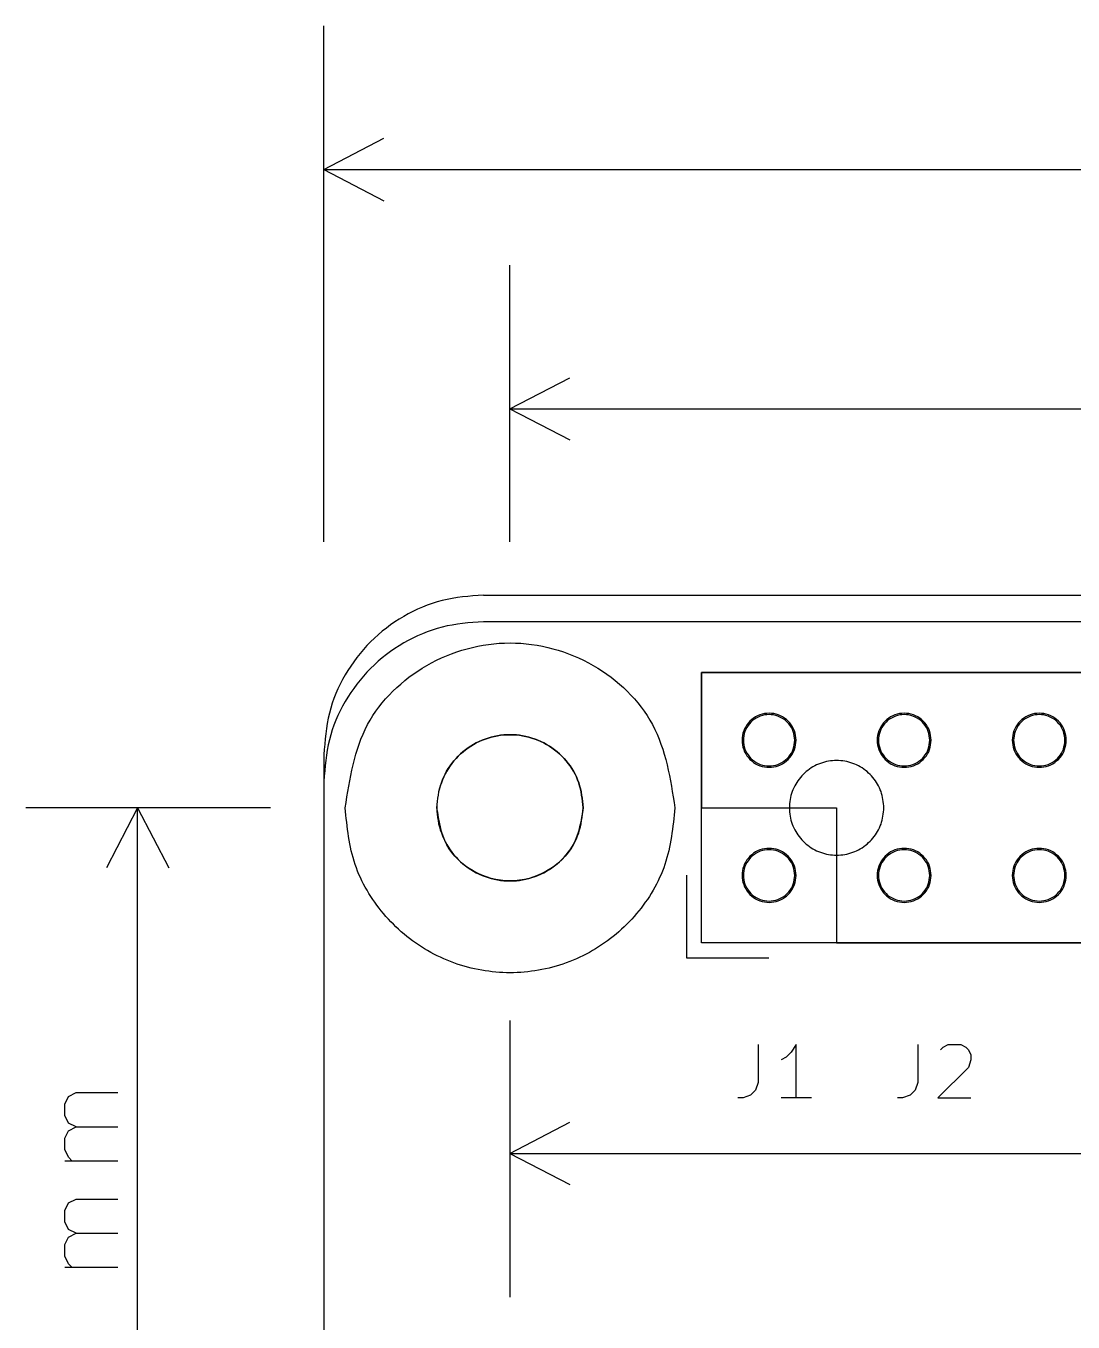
# Model space of a CAD drawing. Extents: x 1609 to 25880, y -15559 to -1657.
# Drawn here: x 1609 to 7422, y -8853 to -1657 of the extents above; entities that cross this region are included whole.
import ezdxf

# ---------------------------------------------------------------- set-up
doc = ezdxf.new("R2010")
doc.units = 0
doc.layers.get('0').update_dxf_attribs({"linetype": 'CONTINUOUS'})

msp = doc.modelspace()

# ---------------------------------------------------------------- linework, layer by layer
at = {"color": 7}
for points in [[(3262.5, -4521.732), (3262.5, -1657.482)], [(3262.5, -2454.732), (3594.75, -2281.482)], [(3262.5, -2454.732), (22455, -2454.732)], [(3262.5, -2454.732), (3594.75, -2627.982)], [(4296, -4521.732), (4296, -2986.482)], [(4296, -3783.732), (4628.25, -3610.482)], [(4296, -3783.732), (21421.5, -3783.732)], [(4296, -3783.732), (4628.25, -3956.232)], [(4148.25, -4817.232), (21569.25, -4817.232)], [(4148.25, -4964.232), (21569.25, -4964.232)], [(20358.75, -5247.732), (5358.75, -5247.732)], [(5358.75, -5247.732), (5358.75, -5997.732)], [(3262.5, -5702.982), (3262.5, -12936.732)], [(2967, -5997.732), (1608.75, -5997.732)], [(2229, -5997.732), (2055.75, -6330.732)], [(2229, -12788.982), (2229, -5997.732)], [(2229, -5997.732), (2402.25, -6330.732)], [(5358.75, -5997.732), (6108.75, -5997.732), (6108.75, -6747.732)], [(5276.25, -6372.732), (5276.25, -6830.982)], [(6108.75, -6747.732), (20358.75, -6747.732)], [(5276.25, -6830.982), (5733.75, -6830.982)], [(4296, -7178.982), (4296, -8714.232)], [(5673.75, -7312.482), (5673.75, -7523.232), (5659.5, -7565.982), (5631.75, -7593.732), (5589.75, -7607.982), (5561.25, -7607.982)], [(5884.5, -7607.982), (5884.5, -7312.482), (5856.75, -7354.482), (5828.25, -7382.982), (5800.5, -7397.232)], [(6559.5, -7312.482), (6559.5, -7523.232), (6545.25, -7565.982), (6517.5, -7593.732), (6475.5, -7607.982), (6447, -7607.982)], [(6686.25, -7340.982), (6700.5, -7326.732), (6728.25, -7312.482), (6798.75, -7312.482), (6826.5, -7326.732), (6840.75, -7340.982), (6855, -7368.732), (6855, -7397.232), (6840.75, -7439.232), (6672, -7607.982), (6855, -7607.982)], [(1887, -7769.982), (1845, -7748.232), (1824, -7706.232), (1824, -7643.232), (1845, -7601.232), (1887, -7579.482), (2119.5, -7579.482)], [(5969.25, -7607.982), (5800.5, -7607.982)], [(1866, -7959.732), (1845, -7937.982), (1824, -7895.982), (1824, -7832.982), (1845, -7790.982), (1887, -7769.982), (2119.5, -7769.982)], [(4296, -7916.982), (4628.25, -7743.732)], [(2119.5, -7959.732), (1824, -7959.732)], [(4296, -7916.982), (12858.75, -7916.982)], [(4296, -7916.982), (4628.25, -8090.232)], [(1887, -8360.232), (1845, -8339.232), (1824, -8297.232), (1824, -8233.482), (1845, -8191.482), (1887, -8170.482), (2119.5, -8170.482)], [(1866, -8549.982), (1845, -8528.982), (1824, -8486.982), (1824, -8423.232), (1845, -8381.232), (1887, -8360.232), (2119.5, -8360.232)], [(2119.5, -8549.982), (1824, -8549.982)]]:
    msp.add_lwpolyline(points, dxfattribs=at)
for points in [[(20358.75, -5247.732), (20358.75, -6747.732), (5358.75, -6747.732), (5358.75, -5247.732)], [(5733.75, -5622.732)], [(5733.75, -5622.732)], [(5876.7525, -5623.347)], [(5876.7525, -5623.347)], [(5884.2525, -5623.347)], [(5884.2525, -5623.347)], [(6483.75, -5622.732)], [(6483.75, -5622.732)], [(6626.7525, -5623.347)], [(6626.7525, -5623.347)], [(6634.2525, -5623.347)], [(6634.2525, -5623.347)], [(7233.75, -5622.732)], [(7233.75, -5622.732)], [(7376.7525, -5623.347)], [(7376.7525, -5623.347)], [(7384.2525, -5623.347)], [(7384.2525, -5623.347)], [(4702.266, -5998.347)], [(4702.266, -5998.347)], [(4702.26675, -5998.347)], [(5211.615, -5998.347)], [(6371.7525, -5998.347)], [(6371.7525, -5998.347)], [(5876.7525, -6373.347)], [(5876.7525, -6373.347)], [(5884.2525, -6373.347)], [(5884.2525, -6373.347)], [(6483.75, -6372.732)], [(6483.75, -6372.732)], [(6626.7525, -6373.347)], [(6626.7525, -6373.347)], [(6634.2525, -6373.347)], [(6634.2525, -6373.347)], [(7233.75, -6372.732)], [(7233.75, -6372.732)], [(7376.7525, -6373.347)], [(7376.7525, -6373.347)], [(7384.2525, -6373.347)], [(7384.2525, -6373.347)]]:
    msp.add_lwpolyline(points, close=True, dxfattribs=at)
for points, knots in [([(4148.625, -4817.247), (4071.103114, -4823.151535), (3916.70087, -4834.911741), (3700.6985, -4927.85626), (3514.814162, -5069.263295), (3373.405552, -5255.146436), (3280.459205, -5471.14802), (3268.697691, -5625.550164), (3262.7925, -5703.072)], [0, 0, 0, 0, 231.887983, 461.85699, 693.744973, 925.632956, 1155.601964, 1387.489947, 1387.489947, 1387.489947, 1387.489947]), ([(4148.625, -4964.8845), (4071.103114, -4970.789035), (3916.70087, -4982.549241), (3700.6985, -5075.49376), (3514.814162, -5216.900795), (3373.405552, -5402.783936), (3280.459205, -5618.78552), (3268.697691, -5773.187664), (3262.7925, -5850.7095)], [0, 0, 0, 0, 231.887983, 461.85699, 693.744973, 925.632956, 1155.601964, 1387.489947, 1387.489947, 1387.489947, 1387.489947]), ([(3380.91, -5998.347), (3406.086925, -5836.985461), (3455.694036, -5519.048317), (3819.839522, -5169.025495), (4296.2625, -5039.331516), (4772.685478, -5169.025495), (5136.830964, -5519.048317), (5186.438075, -5836.985461), (5211.615, -5998.347)], [0, 0, 0, 0, 478.600408, 943.005673, 1421.60608, 1900.206488, 2364.611753, 2843.21216, 2843.21216, 2843.21216, 2843.21216]), ([(5884.2525, -5623.347), (5882.460306, -5640.884196), (5878.901568, -5675.707602), (5851.291566, -5721.72727), (5810.86585, -5755.941686), (5760.806214, -5774.087872), (5707.687296, -5774.087872), (5657.697772, -5755.941686), (5616.992114, -5721.72727), (5590.422254, -5675.707602), (5581.145389, -5623.347), (5590.422254, -5570.986398), (5616.992114, -5524.96673), (5657.697772, -5490.752314), (5707.687296, -5472.606128), (5760.806214, -5472.606128), (5810.86585, -5490.752314), (5851.291566, -5524.96673), (5878.901568, -5570.986398), (5882.460306, -5605.809804), (5884.2525, -5623.347)], [0, 0, 0, 0, 52.344617, 103.940101, 156.284718, 208.629336, 260.224819, 312.569437, 364.914054, 416.509538, 468.854155, 521.198772, 572.794256, 625.138873, 677.483491, 729.078974, 781.423592, 833.768209, 885.363693, 937.70831, 937.70831, 937.70831, 937.70831]), ([(5884.2525, -5623.347), (5882.460306, -5640.884196), (5878.901568, -5675.707602), (5851.291566, -5721.72727), (5810.86585, -5755.941686), (5760.806214, -5774.087872), (5707.687296, -5774.087872), (5657.697772, -5755.941686), (5616.992114, -5721.72727), (5590.422254, -5675.707602), (5581.145389, -5623.347), (5590.422254, -5570.986398), (5616.992114, -5524.96673), (5657.697772, -5490.752314), (5707.687296, -5472.606128), (5760.806214, -5472.606128), (5810.86585, -5490.752314), (5851.291566, -5524.96673), (5878.901568, -5570.986398), (5882.460306, -5605.809804), (5884.2525, -5623.347)], [0, 0, 0, 0, 52.344617, 103.940101, 156.284718, 208.629336, 260.224819, 312.569437, 364.914054, 416.509538, 468.854155, 521.198772, 572.794256, 625.138873, 677.483491, 729.078974, 781.423592, 833.768209, 885.363693, 937.70831, 937.70831, 937.70831, 937.70831]), ([(5876.7525, -5623.347), (5875.049916, -5640.007336), (5871.669115, -5673.089572), (5845.439613, -5716.808256), (5807.035182, -5749.311951), (5759.478529, -5766.550828), (5709.015556, -5766.550828), (5661.525509, -5749.311951), (5622.855133, -5716.808256), (5597.613766, -5673.089572), (5588.800745, -5623.347), (5597.613766, -5573.604428), (5622.855133, -5529.885744), (5661.525509, -5497.382049), (5709.015556, -5480.143172), (5759.478529, -5480.143172), (5807.035182, -5497.382049), (5845.439613, -5529.885744), (5871.669115, -5573.604428), (5875.049916, -5606.686664), (5876.7525, -5623.347)], [0, 0, 0, 0, 49.727386, 98.743096, 148.470482, 198.197869, 247.213578, 296.940965, 346.668351, 395.684061, 445.411447, 495.138834, 544.154543, 593.88193, 643.609316, 692.625026, 742.352412, 792.079798, 841.095508, 890.822894, 890.822894, 890.822894, 890.822894]), ([(5876.7525, -5623.347), (5875.049916, -5640.007336), (5871.669115, -5673.089572), (5845.439613, -5716.808256), (5807.035182, -5749.311951), (5759.478529, -5766.550828), (5709.015556, -5766.550828), (5661.525509, -5749.311951), (5622.855133, -5716.808256), (5597.613766, -5673.089572), (5588.800745, -5623.347), (5597.613766, -5573.604428), (5622.855133, -5529.885744), (5661.525509, -5497.382049), (5709.015556, -5480.143172), (5759.478529, -5480.143172), (5807.035182, -5497.382049), (5845.439613, -5529.885744), (5871.669115, -5573.604428), (5875.049916, -5606.686664), (5876.7525, -5623.347)], [0, 0, 0, 0, 49.727386, 98.743096, 148.470482, 198.197869, 247.213578, 296.940965, 346.668351, 395.684061, 445.411447, 495.138834, 544.154543, 593.88193, 643.609316, 692.625026, 742.352412, 792.079798, 841.095508, 890.822894, 890.822894, 890.822894, 890.822894]), ([(6634.2525, -5623.347), (6632.460306, -5640.884196), (6628.901568, -5675.707602), (6601.291566, -5721.72727), (6560.86585, -5755.941686), (6510.806214, -5774.087872), (6457.687296, -5774.087872), (6407.697772, -5755.941686), (6366.992114, -5721.72727), (6340.422254, -5675.707602), (6331.145389, -5623.347), (6340.422254, -5570.986398), (6366.992114, -5524.96673), (6407.697772, -5490.752314), (6457.687296, -5472.606128), (6510.806214, -5472.606128), (6560.86585, -5490.752314), (6601.291566, -5524.96673), (6628.901568, -5570.986398), (6632.460306, -5605.809804), (6634.2525, -5623.347)], [0, 0, 0, 0, 52.344617, 103.940101, 156.284718, 208.629336, 260.224819, 312.569437, 364.914054, 416.509538, 468.854155, 521.198772, 572.794256, 625.138873, 677.483491, 729.078974, 781.423592, 833.768209, 885.363693, 937.70831, 937.70831, 937.70831, 937.70831]), ([(6634.2525, -5623.347), (6632.460306, -5640.884196), (6628.901568, -5675.707602), (6601.291566, -5721.72727), (6560.86585, -5755.941686), (6510.806214, -5774.087872), (6457.687296, -5774.087872), (6407.697772, -5755.941686), (6366.992114, -5721.72727), (6340.422254, -5675.707602), (6331.145389, -5623.347), (6340.422254, -5570.986398), (6366.992114, -5524.96673), (6407.697772, -5490.752314), (6457.687296, -5472.606128), (6510.806214, -5472.606128), (6560.86585, -5490.752314), (6601.291566, -5524.96673), (6628.901568, -5570.986398), (6632.460306, -5605.809804), (6634.2525, -5623.347)], [0, 0, 0, 0, 52.344617, 103.940101, 156.284718, 208.629336, 260.224819, 312.569437, 364.914054, 416.509538, 468.854155, 521.198772, 572.794256, 625.138873, 677.483491, 729.078974, 781.423592, 833.768209, 885.363693, 937.70831, 937.70831, 937.70831, 937.70831]), ([(6626.7525, -5623.347), (6625.049916, -5640.007336), (6621.669115, -5673.089572), (6595.439613, -5716.808256), (6557.035182, -5749.311951), (6509.478529, -5766.550828), (6459.015556, -5766.550828), (6411.525509, -5749.311951), (6372.855133, -5716.808256), (6347.613766, -5673.089572), (6338.800745, -5623.347), (6347.613766, -5573.604428), (6372.855133, -5529.885744), (6411.525509, -5497.382049), (6459.015556, -5480.143172), (6509.478529, -5480.143172), (6557.035182, -5497.382049), (6595.439613, -5529.885744), (6621.669115, -5573.604428), (6625.049916, -5606.686664), (6626.7525, -5623.347)], [0, 0, 0, 0, 49.727386, 98.743096, 148.470482, 198.197869, 247.213578, 296.940965, 346.668351, 395.684061, 445.411447, 495.138834, 544.154543, 593.88193, 643.609316, 692.625026, 742.352412, 792.079798, 841.095508, 890.822894, 890.822894, 890.822894, 890.822894]), ([(6626.7525, -5623.347), (6625.049916, -5640.007336), (6621.669115, -5673.089572), (6595.439613, -5716.808256), (6557.035182, -5749.311951), (6509.478529, -5766.550828), (6459.015556, -5766.550828), (6411.525509, -5749.311951), (6372.855133, -5716.808256), (6347.613766, -5673.089572), (6338.800745, -5623.347), (6347.613766, -5573.604428), (6372.855133, -5529.885744), (6411.525509, -5497.382049), (6459.015556, -5480.143172), (6509.478529, -5480.143172), (6557.035182, -5497.382049), (6595.439613, -5529.885744), (6621.669115, -5573.604428), (6625.049916, -5606.686664), (6626.7525, -5623.347)], [0, 0, 0, 0, 49.727386, 98.743096, 148.470482, 198.197869, 247.213578, 296.940965, 346.668351, 395.684061, 445.411447, 495.138834, 544.154543, 593.88193, 643.609316, 692.625026, 742.352412, 792.079798, 841.095508, 890.822894, 890.822894, 890.822894, 890.822894]), ([(7384.2525, -5623.347), (7382.460306, -5640.884196), (7378.901568, -5675.707602), (7351.291566, -5721.72727), (7310.86585, -5755.941686), (7260.806214, -5774.087872), (7207.687296, -5774.087872), (7157.697772, -5755.941686), (7116.992114, -5721.72727), (7090.422254, -5675.707602), (7081.145389, -5623.347), (7090.422254, -5570.986398), (7116.992114, -5524.96673), (7157.697772, -5490.752314), (7207.687296, -5472.606128), (7260.806214, -5472.606128), (7310.86585, -5490.752314), (7351.291566, -5524.96673), (7378.901568, -5570.986398), (7382.460306, -5605.809804), (7384.2525, -5623.347)], [0, 0, 0, 0, 52.344617, 103.940101, 156.284718, 208.629336, 260.224819, 312.569437, 364.914054, 416.509538, 468.854155, 521.198772, 572.794256, 625.138873, 677.483491, 729.078974, 781.423592, 833.768209, 885.363693, 937.70831, 937.70831, 937.70831, 937.70831]), ([(7384.2525, -5623.347), (7382.460306, -5640.884196), (7378.901568, -5675.707602), (7351.291566, -5721.72727), (7310.86585, -5755.941686), (7260.806214, -5774.087872), (7207.687296, -5774.087872), (7157.697772, -5755.941686), (7116.992114, -5721.72727), (7090.422254, -5675.707602), (7081.145389, -5623.347), (7090.422254, -5570.986398), (7116.992114, -5524.96673), (7157.697772, -5490.752314), (7207.687296, -5472.606128), (7260.806214, -5472.606128), (7310.86585, -5490.752314), (7351.291566, -5524.96673), (7378.901568, -5570.986398), (7382.460306, -5605.809804), (7384.2525, -5623.347)], [0, 0, 0, 0, 52.344617, 103.940101, 156.284718, 208.629336, 260.224819, 312.569437, 364.914054, 416.509538, 468.854155, 521.198772, 572.794256, 625.138873, 677.483491, 729.078974, 781.423592, 833.768209, 885.363693, 937.70831, 937.70831, 937.70831, 937.70831]), ([(7376.7525, -5623.347), (7375.049916, -5640.007336), (7371.669115, -5673.089572), (7345.439613, -5716.808256), (7307.035182, -5749.311951), (7259.478529, -5766.550828), (7209.015556, -5766.550828), (7161.525509, -5749.311951), (7122.855133, -5716.808256), (7097.613766, -5673.089572), (7088.800745, -5623.347), (7097.613766, -5573.604428), (7122.855133, -5529.885744), (7161.525509, -5497.382049), (7209.015556, -5480.143172), (7259.478529, -5480.143172), (7307.035182, -5497.382049), (7345.439613, -5529.885744), (7371.669115, -5573.604428), (7375.049916, -5606.686664), (7376.7525, -5623.347)], [0, 0, 0, 0, 49.727386, 98.743096, 148.470482, 198.197869, 247.213578, 296.940965, 346.668351, 395.684061, 445.411447, 495.138834, 544.154543, 593.88193, 643.609316, 692.625026, 742.352412, 792.079798, 841.095508, 890.822894, 890.822894, 890.822894, 890.822894]), ([(7376.7525, -5623.347), (7375.049916, -5640.007336), (7371.669115, -5673.089572), (7345.439613, -5716.808256), (7307.035182, -5749.311951), (7259.478529, -5766.550828), (7209.015556, -5766.550828), (7161.525509, -5749.311951), (7122.855133, -5716.808256), (7097.613766, -5673.089572), (7088.800745, -5623.347), (7097.613766, -5573.604428), (7122.855133, -5529.885744), (7161.525509, -5497.382049), (7209.015556, -5480.143172), (7259.478529, -5480.143172), (7307.035182, -5497.382049), (7345.439613, -5529.885744), (7371.669115, -5573.604428), (7375.049916, -5606.686664), (7376.7525, -5623.347)], [0, 0, 0, 0, 49.727386, 98.743096, 148.470482, 198.197869, 247.213578, 296.940965, 346.668351, 395.684061, 445.411447, 495.138834, 544.154543, 593.88193, 643.609316, 692.625026, 742.352412, 792.079798, 841.095508, 890.822894, 890.822894, 890.822894, 890.822894]), ([(4702.26675, -5998.347), (4697.415828, -6045.81484), (4687.783409, -6140.07118), (4613.051554, -6264.632384), (4503.631471, -6357.240373), (4368.135306, -6406.356564), (4224.358595, -6406.356564), (4089.052201, -6357.240373), (3978.8744, -6264.632384), (3906.957892, -6140.07118), (3881.848249, -5998.347), (3906.957892, -5856.62282), (3978.8744, -5732.061616), (4089.052201, -5639.453627), (4224.358595, -5590.337436), (4368.135306, -5590.337436), (4503.631471, -5639.453627), (4613.051554, -5732.061616), (4687.783409, -5856.62282), (4697.415828, -5950.87916), (4702.26675, -5998.347)], [0, 0, 0, 0, 141.680914, 281.334152, 423.015066, 564.69598, 704.349217, 846.030131, 987.711045, 1127.364283, 1269.045197, 1410.726111, 1550.379349, 1692.060263, 1833.741177, 1973.394414, 2115.075328, 2256.756242, 2396.40948, 2538.090394, 2538.090394, 2538.090394, 2538.090394]), ([(3890.259, -5998.347), (3895.109844, -5950.879248), (3904.742108, -5856.623082), (3979.474847, -5732.062108), (4088.890801, -5639.45429), (4224.401366, -5590.33819), (4368.123634, -5590.33819), (4503.634199, -5639.45429), (4613.050153, -5732.062108), (4687.782892, -5856.623082), (4697.415156, -5950.879248), (4702.266, -5998.347)], [0, 0, 0, 0, 141.680652, 281.333632, 423.014284, 564.694936, 704.347916, 846.028568, 987.709221, 1127.362201, 1269.042853, 1269.042853, 1269.042853, 1269.042853]), ([(3890.259, -5998.347), (3895.109844, -5950.879248), (3904.742108, -5856.623082), (3979.474847, -5732.062108), (4088.890801, -5639.45429), (4224.401366, -5590.33819), (4368.123634, -5590.33819), (4503.634199, -5639.45429), (4613.050153, -5732.062108), (4687.782892, -5856.623082), (4697.415156, -5950.879248), (4702.266, -5998.347)], [0, 0, 0, 0, 141.680652, 281.333632, 423.014284, 564.694936, 704.347916, 846.028568, 987.709221, 1127.362201, 1269.042853, 1269.042853, 1269.042853, 1269.042853]), ([(6371.7525, -5998.347), (6368.616161, -6029.037092), (6362.388369, -6089.978053), (6314.070865, -6170.512472), (6243.325862, -6230.3877), (6155.7215, -6262.143526), (6062.763393, -6262.143526), (5975.281726, -6230.3877), (5904.046825, -6170.512472), (5857.549569, -6089.978053), (5841.315056, -5998.347), (5857.549569, -5906.715947), (5904.046825, -5826.181528), (5975.281726, -5766.3063), (6062.763393, -5734.550474), (6155.7215, -5734.550474), (6243.325862, -5766.3063), (6314.070865, -5826.181528), (6362.388369, -5906.715947), (6368.616161, -5967.656908), (6371.7525, -5998.347)], [0, 0, 0, 0, 91.60308, 181.895177, 273.498257, 365.101337, 455.393434, 546.996514, 638.599594, 728.891691, 820.494771, 912.097851, 1002.389948, 1093.993028, 1185.596109, 1275.888205, 1367.491285, 1459.094366, 1549.386462, 1640.989542, 1640.989542, 1640.989542, 1640.989542]), ([(6371.7525, -5998.347), (6368.616161, -6029.037092), (6362.388369, -6089.978053), (6314.070865, -6170.512472), (6243.325862, -6230.3877), (6155.7215, -6262.143526), (6062.763393, -6262.143526), (5975.281726, -6230.3877), (5904.046825, -6170.512472), (5857.549569, -6089.978053), (5841.315056, -5998.347), (5857.549569, -5906.715947), (5904.046825, -5826.181528), (5975.281726, -5766.3063), (6062.763393, -5734.550474), (6155.7215, -5734.550474), (6243.325862, -5766.3063), (6314.070865, -5826.181528), (6362.388369, -5906.715947), (6368.616161, -5967.656908), (6371.7525, -5998.347)], [0, 0, 0, 0, 91.60308, 181.895177, 273.498257, 365.101337, 455.393434, 546.996514, 638.599594, 728.891691, 820.494771, 912.097851, 1002.389948, 1093.993028, 1185.596109, 1275.888205, 1367.491285, 1459.094366, 1549.386462, 1640.989542, 1640.989542, 1640.989542, 1640.989542]), ([(5211.615, -5998.347), (5200.678562, -6105.365105), (5178.962205, -6317.869719), (5010.474004, -6598.697839), (4763.790989, -6807.486181), (4458.276543, -6918.220559), (4134.248457, -6918.220559), (3828.734011, -6807.486181), (3582.050996, -6598.697839), (3413.562795, -6317.869719), (3391.846438, -6105.365105), (3380.91, -5998.347)], [0, 0, 0, 0, 319.425175, 634.278876, 953.704051, 1273.129226, 1587.982927, 1907.408102, 2226.833277, 2541.686977, 2861.112153, 2861.112153, 2861.112153, 2861.112153]), ([(4702.266, -5998.347), (4691.098804, -6069.918715), (4669.095627, -6210.939351), (4507.579336, -6366.191548), (4296.2625, -6423.717155), (4084.945664, -6366.191548), (3923.429373, -6210.939351), (3901.426196, -6069.918715), (3890.259, -5998.347)], [0, 0, 0, 0, 212.282632, 418.269026, 630.551658, 842.83429, 1048.820684, 1261.103316, 1261.103316, 1261.103316, 1261.103316]), ([(4702.266, -5998.347), (4691.098804, -6069.918715), (4669.095627, -6210.939351), (4507.579336, -6366.191548), (4296.2625, -6423.717155), (4084.945664, -6366.191548), (3923.429373, -6210.939351), (3901.426196, -6069.918715), (3890.259, -5998.347)], [0, 0, 0, 0, 212.282632, 418.269026, 630.551658, 842.83429, 1048.820684, 1261.103316, 1261.103316, 1261.103316, 1261.103316]), ([(5884.2525, -6373.347), (5882.460306, -6390.884196), (5878.901568, -6425.707602), (5851.291566, -6471.72727), (5810.86585, -6505.941686), (5760.806214, -6524.087872), (5707.687296, -6524.087872), (5657.697772, -6505.941686), (5616.992114, -6471.72727), (5590.422254, -6425.707602), (5581.145389, -6373.347), (5590.422254, -6320.986398), (5616.992114, -6274.96673), (5657.697772, -6240.752314), (5707.687296, -6222.606128), (5760.806214, -6222.606128), (5810.86585, -6240.752314), (5851.291566, -6274.96673), (5878.901568, -6320.986398), (5882.460306, -6355.809804), (5884.2525, -6373.347)], [0, 0, 0, 0, 52.344617, 103.940101, 156.284718, 208.629336, 260.224819, 312.569437, 364.914054, 416.509538, 468.854155, 521.198772, 572.794256, 625.138873, 677.483491, 729.078974, 781.423592, 833.768209, 885.363693, 937.70831, 937.70831, 937.70831, 937.70831]), ([(5884.2525, -6373.347), (5882.460306, -6390.884196), (5878.901568, -6425.707602), (5851.291566, -6471.72727), (5810.86585, -6505.941686), (5760.806214, -6524.087872), (5707.687296, -6524.087872), (5657.697772, -6505.941686), (5616.992114, -6471.72727), (5590.422254, -6425.707602), (5581.145389, -6373.347), (5590.422254, -6320.986398), (5616.992114, -6274.96673), (5657.697772, -6240.752314), (5707.687296, -6222.606128), (5760.806214, -6222.606128), (5810.86585, -6240.752314), (5851.291566, -6274.96673), (5878.901568, -6320.986398), (5882.460306, -6355.809804), (5884.2525, -6373.347)], [0, 0, 0, 0, 52.344617, 103.940101, 156.284718, 208.629336, 260.224819, 312.569437, 364.914054, 416.509538, 468.854155, 521.198772, 572.794256, 625.138873, 677.483491, 729.078974, 781.423592, 833.768209, 885.363693, 937.70831, 937.70831, 937.70831, 937.70831]), ([(5876.7525, -6373.347), (5875.049916, -6390.007336), (5871.669115, -6423.089572), (5845.439613, -6466.808256), (5807.035182, -6499.311951), (5759.478529, -6516.550828), (5709.015556, -6516.550828), (5661.525509, -6499.311951), (5622.855133, -6466.808256), (5597.613766, -6423.089572), (5588.800745, -6373.347), (5597.613766, -6323.604428), (5622.855133, -6279.885744), (5661.525509, -6247.382049), (5709.015556, -6230.143172), (5759.478529, -6230.143172), (5807.035182, -6247.382049), (5845.439613, -6279.885744), (5871.669115, -6323.604428), (5875.049916, -6356.686664), (5876.7525, -6373.347)], [0, 0, 0, 0, 49.727386, 98.743096, 148.470482, 198.197869, 247.213578, 296.940965, 346.668351, 395.684061, 445.411447, 495.138834, 544.154543, 593.88193, 643.609316, 692.625026, 742.352412, 792.079798, 841.095508, 890.822894, 890.822894, 890.822894, 890.822894]), ([(5876.7525, -6373.347), (5875.049916, -6390.007336), (5871.669115, -6423.089572), (5845.439613, -6466.808256), (5807.035182, -6499.311951), (5759.478529, -6516.550828), (5709.015556, -6516.550828), (5661.525509, -6499.311951), (5622.855133, -6466.808256), (5597.613766, -6423.089572), (5588.800745, -6373.347), (5597.613766, -6323.604428), (5622.855133, -6279.885744), (5661.525509, -6247.382049), (5709.015556, -6230.143172), (5759.478529, -6230.143172), (5807.035182, -6247.382049), (5845.439613, -6279.885744), (5871.669115, -6323.604428), (5875.049916, -6356.686664), (5876.7525, -6373.347)], [0, 0, 0, 0, 49.727386, 98.743096, 148.470482, 198.197869, 247.213578, 296.940965, 346.668351, 395.684061, 445.411447, 495.138834, 544.154543, 593.88193, 643.609316, 692.625026, 742.352412, 792.079798, 841.095508, 890.822894, 890.822894, 890.822894, 890.822894]), ([(6634.2525, -6373.347), (6632.460306, -6390.884196), (6628.901568, -6425.707602), (6601.291566, -6471.72727), (6560.86585, -6505.941686), (6510.806214, -6524.087872), (6457.687296, -6524.087872), (6407.697772, -6505.941686), (6366.992114, -6471.72727), (6340.422254, -6425.707602), (6331.145389, -6373.347), (6340.422254, -6320.986398), (6366.992114, -6274.96673), (6407.697772, -6240.752314), (6457.687296, -6222.606128), (6510.806214, -6222.606128), (6560.86585, -6240.752314), (6601.291566, -6274.96673), (6628.901568, -6320.986398), (6632.460306, -6355.809804), (6634.2525, -6373.347)], [0, 0, 0, 0, 52.344617, 103.940101, 156.284718, 208.629336, 260.224819, 312.569437, 364.914054, 416.509538, 468.854155, 521.198772, 572.794256, 625.138873, 677.483491, 729.078974, 781.423592, 833.768209, 885.363693, 937.70831, 937.70831, 937.70831, 937.70831]), ([(6634.2525, -6373.347), (6632.460306, -6390.884196), (6628.901568, -6425.707602), (6601.291566, -6471.72727), (6560.86585, -6505.941686), (6510.806214, -6524.087872), (6457.687296, -6524.087872), (6407.697772, -6505.941686), (6366.992114, -6471.72727), (6340.422254, -6425.707602), (6331.145389, -6373.347), (6340.422254, -6320.986398), (6366.992114, -6274.96673), (6407.697772, -6240.752314), (6457.687296, -6222.606128), (6510.806214, -6222.606128), (6560.86585, -6240.752314), (6601.291566, -6274.96673), (6628.901568, -6320.986398), (6632.460306, -6355.809804), (6634.2525, -6373.347)], [0, 0, 0, 0, 52.344617, 103.940101, 156.284718, 208.629336, 260.224819, 312.569437, 364.914054, 416.509538, 468.854155, 521.198772, 572.794256, 625.138873, 677.483491, 729.078974, 781.423592, 833.768209, 885.363693, 937.70831, 937.70831, 937.70831, 937.70831]), ([(6626.7525, -6373.347), (6625.049916, -6390.007336), (6621.669115, -6423.089572), (6595.439613, -6466.808256), (6557.035182, -6499.311951), (6509.478529, -6516.550828), (6459.015556, -6516.550828), (6411.525509, -6499.311951), (6372.855133, -6466.808256), (6347.613766, -6423.089572), (6338.800745, -6373.347), (6347.613766, -6323.604428), (6372.855133, -6279.885744), (6411.525509, -6247.382049), (6459.015556, -6230.143172), (6509.478529, -6230.143172), (6557.035182, -6247.382049), (6595.439613, -6279.885744), (6621.669115, -6323.604428), (6625.049916, -6356.686664), (6626.7525, -6373.347)], [0, 0, 0, 0, 49.727386, 98.743096, 148.470482, 198.197869, 247.213578, 296.940965, 346.668351, 395.684061, 445.411447, 495.138834, 544.154543, 593.88193, 643.609316, 692.625026, 742.352412, 792.079798, 841.095508, 890.822894, 890.822894, 890.822894, 890.822894]), ([(6626.7525, -6373.347), (6625.049916, -6390.007336), (6621.669115, -6423.089572), (6595.439613, -6466.808256), (6557.035182, -6499.311951), (6509.478529, -6516.550828), (6459.015556, -6516.550828), (6411.525509, -6499.311951), (6372.855133, -6466.808256), (6347.613766, -6423.089572), (6338.800745, -6373.347), (6347.613766, -6323.604428), (6372.855133, -6279.885744), (6411.525509, -6247.382049), (6459.015556, -6230.143172), (6509.478529, -6230.143172), (6557.035182, -6247.382049), (6595.439613, -6279.885744), (6621.669115, -6323.604428), (6625.049916, -6356.686664), (6626.7525, -6373.347)], [0, 0, 0, 0, 49.727386, 98.743096, 148.470482, 198.197869, 247.213578, 296.940965, 346.668351, 395.684061, 445.411447, 495.138834, 544.154543, 593.88193, 643.609316, 692.625026, 742.352412, 792.079798, 841.095508, 890.822894, 890.822894, 890.822894, 890.822894]), ([(7384.2525, -6373.347), (7382.460306, -6390.884196), (7378.901568, -6425.707602), (7351.291566, -6471.72727), (7310.86585, -6505.941686), (7260.806214, -6524.087872), (7207.687296, -6524.087872), (7157.697772, -6505.941686), (7116.992114, -6471.72727), (7090.422254, -6425.707602), (7081.145389, -6373.347), (7090.422254, -6320.986398), (7116.992114, -6274.96673), (7157.697772, -6240.752314), (7207.687296, -6222.606128), (7260.806214, -6222.606128), (7310.86585, -6240.752314), (7351.291566, -6274.96673), (7378.901568, -6320.986398), (7382.460306, -6355.809804), (7384.2525, -6373.347)], [0, 0, 0, 0, 52.344617, 103.940101, 156.284718, 208.629336, 260.224819, 312.569437, 364.914054, 416.509538, 468.854155, 521.198772, 572.794256, 625.138873, 677.483491, 729.078974, 781.423592, 833.768209, 885.363693, 937.70831, 937.70831, 937.70831, 937.70831]), ([(7384.2525, -6373.347), (7382.460306, -6390.884196), (7378.901568, -6425.707602), (7351.291566, -6471.72727), (7310.86585, -6505.941686), (7260.806214, -6524.087872), (7207.687296, -6524.087872), (7157.697772, -6505.941686), (7116.992114, -6471.72727), (7090.422254, -6425.707602), (7081.145389, -6373.347), (7090.422254, -6320.986398), (7116.992114, -6274.96673), (7157.697772, -6240.752314), (7207.687296, -6222.606128), (7260.806214, -6222.606128), (7310.86585, -6240.752314), (7351.291566, -6274.96673), (7378.901568, -6320.986398), (7382.460306, -6355.809804), (7384.2525, -6373.347)], [0, 0, 0, 0, 52.344617, 103.940101, 156.284718, 208.629336, 260.224819, 312.569437, 364.914054, 416.509538, 468.854155, 521.198772, 572.794256, 625.138873, 677.483491, 729.078974, 781.423592, 833.768209, 885.363693, 937.70831, 937.70831, 937.70831, 937.70831]), ([(7376.7525, -6373.347), (7375.049916, -6390.007336), (7371.669115, -6423.089572), (7345.439613, -6466.808256), (7307.035182, -6499.311951), (7259.478529, -6516.550828), (7209.015556, -6516.550828), (7161.525509, -6499.311951), (7122.855133, -6466.808256), (7097.613766, -6423.089572), (7088.800745, -6373.347), (7097.613766, -6323.604428), (7122.855133, -6279.885744), (7161.525509, -6247.382049), (7209.015556, -6230.143172), (7259.478529, -6230.143172), (7307.035182, -6247.382049), (7345.439613, -6279.885744), (7371.669115, -6323.604428), (7375.049916, -6356.686664), (7376.7525, -6373.347)], [0, 0, 0, 0, 49.727386, 98.743096, 148.470482, 198.197869, 247.213578, 296.940965, 346.668351, 395.684061, 445.411447, 495.138834, 544.154543, 593.88193, 643.609316, 692.625026, 742.352412, 792.079798, 841.095508, 890.822894, 890.822894, 890.822894, 890.822894]), ([(7376.7525, -6373.347), (7375.049916, -6390.007336), (7371.669115, -6423.089572), (7345.439613, -6466.808256), (7307.035182, -6499.311951), (7259.478529, -6516.550828), (7209.015556, -6516.550828), (7161.525509, -6499.311951), (7122.855133, -6466.808256), (7097.613766, -6423.089572), (7088.800745, -6373.347), (7097.613766, -6323.604428), (7122.855133, -6279.885744), (7161.525509, -6247.382049), (7209.015556, -6230.143172), (7259.478529, -6230.143172), (7307.035182, -6247.382049), (7345.439613, -6279.885744), (7371.669115, -6323.604428), (7375.049916, -6356.686664), (7376.7525, -6373.347)], [0, 0, 0, 0, 49.727386, 98.743096, 148.470482, 198.197869, 247.213578, 296.940965, 346.668351, 395.684061, 445.411447, 495.138834, 544.154543, 593.88193, 643.609316, 692.625026, 742.352412, 792.079798, 841.095508, 890.822894, 890.822894, 890.822894, 890.822894])]:
    msp.add_open_spline(points, degree=3, knots=knots, dxfattribs=at)

doc.saveas('drawing.dxf')
